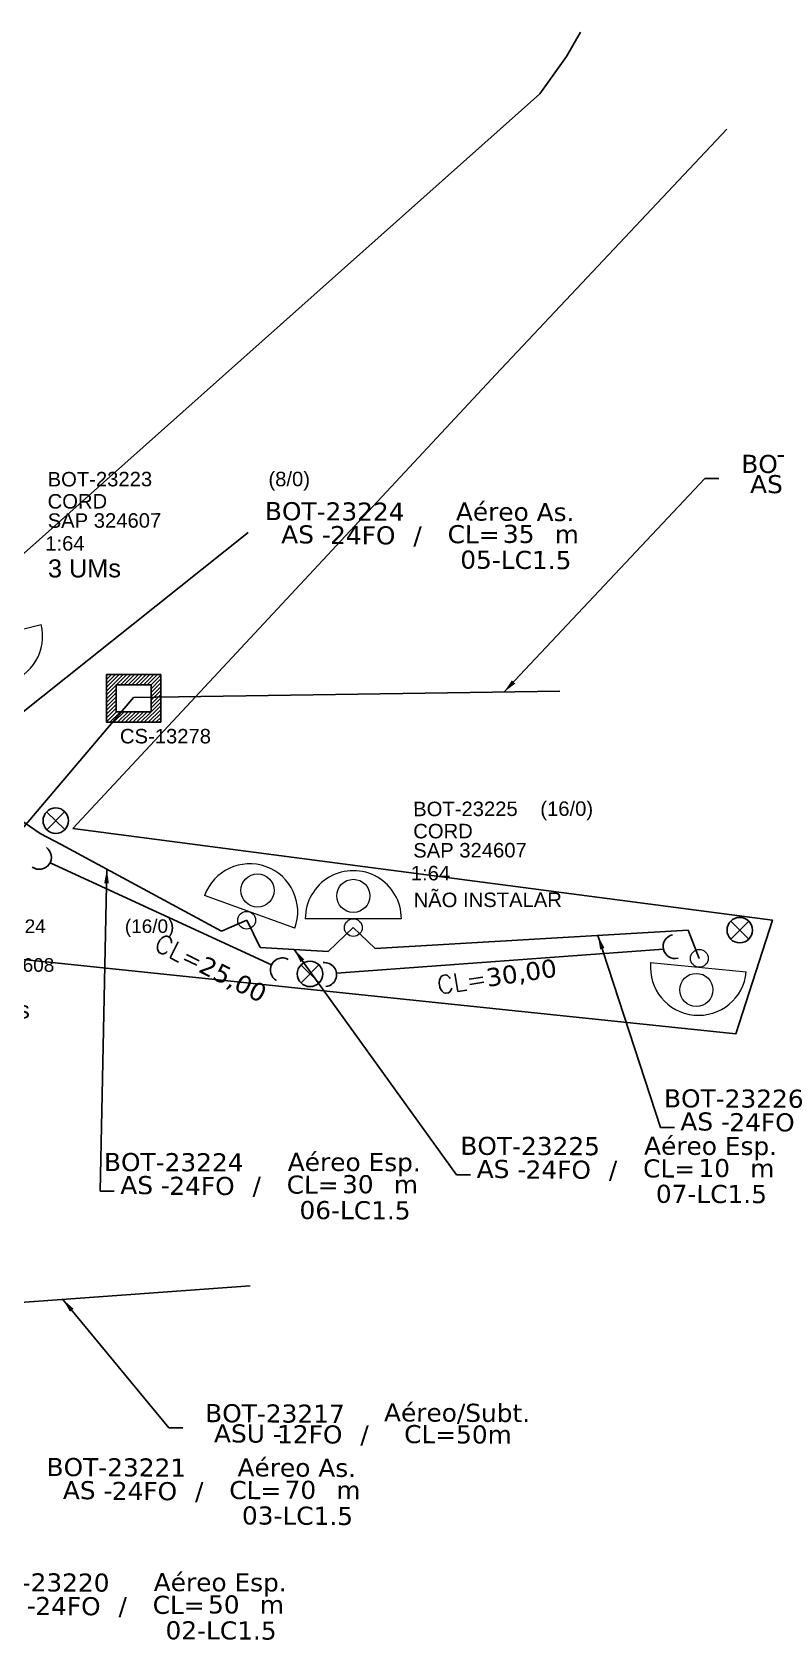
# Model space of a CAD drawing. Extents: x -89 to 749, y 35 to 1299.
# Drawn here: x 278.1 to 384.4, y 823.1 to 1052.9 of the extents above; entities that cross this region are included whole.
import ezdxf
from ezdxf.enums import TextEntityAlignment as Align

# ---------------------------------------------------------------- set-up
doc = ezdxf.new("R2010")
doc.units = 0
for name, color, linetype in [('10.1-Caixas Subterrâneas', 5, 'Continuous'), ('CAP a instalar', 1, 'Continuous'), ('label_cabos', 7, 'Continuous'), ('Legenda', 1, 'Continuous'), ('locais', 7, 'Continuous'), ('QUADRA', 7, 'Continuous')]:
    doc.layers.add(name, color=color, linetype=linetype)
for name, color, linetype, lineweight in [("20.0-LEGENDA DOS CDO'S", 1, 'Continuous', 0), ('20.2-CDO_POSTE', 1, 'Continuous', 5), ('20.6-CORDOALHA_SUPORTE', 7, 'Continuous', 25), ('CORDOALHA_SUPORTE', 7, 'Continuous', 25)]:
    doc.layers.add(name, color=color, linetype=linetype, lineweight=lineweight)
doc.layers.add('EXTRA', color=50, linetype='Continuous', plot=False)
doc.styles.add('ARIAL', font='arial.ttf')
doc.styles.add('DIGICADE', font='arial.ttf')
doc.styles.add('ROMANS', font='romans')
doc.styles.add('siredit', font='verdana.ttf')
doc.linetypes.add('FENCELINE1', pattern='A,0.25,-0.1,[133,ltypeshp.shx,S=0.1,R=0,X=-0.1,Y=0],-0.1,1', length=1.45)
doc.dimstyles.new('CC', dxfattribs={"dimtxt": 1, "dimasz": 2, "dimexe": 0.18, "dimexo": 0.0625, "dimgap": 0.09, "dimtad": 0, "dimdec": 0, "dimrnd": 1, "dimzin": 0, "dimdsep": 46, "dimtxsty": 'siredit', "dimblk": 'NONE', "dimcen": 0, "dimse1": 1, "dimse2": 1, "dimsd1": 1, "dimsd2": 1, "dimclrt": 7, "dimadec": 0, "dimazin": 0, "dimtfac": 1, "dimtdec": 0, "dimtofl": 0, "dimtmove": 0, "dimatfit": 3, "dimfxl": 0, "dimtolj": 1, "dimtzin": 0, "dimarcsym": 0})

# ---------------------------------------------------------------- blocks, each defined once
blk = doc.blocks.new('*U77')
at = {"color": 0}
blk.add_line((2.145, -0.582), (-2.104, -0.684), dxfattribs=at)
for centre, radius in [((-0.004, 0.376), 0.733), ((0.03, -1.026), 0.393)]:
    blk.add_circle(centre, radius, dxfattribs=at)
blk.add_arc((0.02, -0.633), 2.125, 1.37817, 181.37817, dxfattribs=at)
blk = doc.blocks.new('Inst CDOE-8 CAIXA DIST OPT CDOE 48F_8D C_SPL OPTAP')
at = {"layer": "20.0-LEGENDA DOS CDO'S", "color": 0}
for tag, p, style, flags in [('ID_ATIVIDADE', (0.12, 6.472), 'ARIAL', 3), ('FATOR', (7.921, 6.472), 'ARIAL', 1), ('QTDE', (0.235, -0.97), 'DIGICADE', 3)]:
    blk.add_attdef(tag, p, '', height=0.8, rotation=0.11799, dxfattribs=dict(at, style=style, flags=flags))
at = {"layer": "20.0-LEGENDA DOS CDO'S", "color": 0, "style": 'ARIAL'}
for tag, p, height in [('FID', (0.12, 5.248), 0.8), ('FIBRAS_UTILIZADAS', (2.379, 5.263), 0.8), ('CORDOALHA', (0.122, 4.023), 0.8), ('SAP', (0.124, 2.961), 0.8), ('1:XX', (-0.012, 1.7), 0.8), ('UMS', (0.141, 0.217), 1)]:
    blk.add_attdef(tag, p, '', height=height, rotation=0.11799, dxfattribs=at)
blk = doc.blocks.new('*X58')
at = {"color": 0, "linetype": 'Continuous'}
for p, q in [((-1.25, 0.34099), (-0.49099, 1.1)), ((-1.25, 0.517767), (-0.667767, 1.1)), ((-1.25, 0.694544), (-0.844544, 1.1)), ((-1.25, 0.87132), (-1.02132, 1.1)), ((-1.25, 1.048097), (-1.198097, 1.1)), ((-0.789214, 0.625), (-0.314214, 1.1)), ((-0.612437, 0.625), (-0.137437, 1.1)), ((-0.43566, 0.625), (0.03934, 1.1)), ((-0.258883, 0.625), (0.216117, 1.1)), ((-0.082107, 0.625), (0.392893, 1.1)), ((0.09467, 0.625), (0.56967, 1.1)), ((0.271447, 0.625), (0.746447, 1.1)), ((0.448223, 0.625), (0.923223, 1.1)), ((0.625, 0.625), (1.1, 1.1)), ((0.801777, 0.625), (1.25, 1.073223)), ((0.8035, 0.449947), (1.25, 0.896447)), ((-1.25, 0.164214), (-0.8035, 0.610714)), ((-1.25, -0.012563), (-0.8035, 0.433937)), ((-1.25, -0.18934), (-0.8035, 0.25716)), ((-1.25, -0.366117), (-0.8035, 0.080383)), ((0.8035, 0.27317), (1.25, 0.71967)), ((0.8035, 0.096393), (1.25, 0.542893)), ((0.8035, -0.080383), (1.25, 0.366117)), ((0.8035, -0.25716), (1.25, 0.18934)), ((0.8035, -0.433937), (1.25, 0.012563)), ((-1.25, -0.542893), (-0.8035, -0.096393)), ((-1.25, -0.71967), (-0.8035, -0.27317)), ((-1.25, -0.896447), (-0.8035, -0.449947)), ((-1.25, -1.073223), (-0.801777, -0.625)), ((-1.1, -1.1), (-0.625, -0.625)), ((-0.923223, -1.1), (-0.448223, -0.625)), ((-0.746447, -1.1), (-0.271447, -0.625)), ((-0.56967, -1.1), (-0.09467, -0.625)), ((-0.392893, -1.1), (0.082107, -0.625)), ((-0.216117, -1.1), (0.258883, -0.625)), ((-0.03934, -1.1), (0.43566, -0.625)), ((0.137437, -1.1), (0.612437, -0.625)), ((0.314214, -1.1), (0.789214, -0.625)), ((0.49099, -1.1), (1.25, -0.34099)), ((0.667767, -1.1), (1.25, -0.517767)), ((0.8035, -0.610714), (1.25, -0.164214)), ((0.844544, -1.1), (1.25, -0.694544)), ((1.02132, -1.1), (1.25, -0.87132)), ((1.198097, -1.1), (1.25, -1.048097))]:
    blk.add_line(p, q, dxfattribs=at)
blk = doc.blocks.new('MANHOLE_MQ')
at = {"color": 0, "linetype": 'Continuous'}
for p, q in [((0.00000623, 0.00000569), (-0.00000627, 0.00000569)), ((-0.00000627, 0.00000569), (-0.00000627, -0.00000531)), ((0.00000623, -0.00000531), (0.00000623, 0.00000569)), ((-0.00000404, 0.00000331), (0.00000399, 0.00000331)), ((-0.00000404, -0.00000294), (-0.00000404, 0.00000331)), ((0.00000399, 0.00000331), (0.00000399, -0.00000294)), ((0.00000399, -0.00000294), (-0.00000404, -0.00000294)), ((0.00000399, -0.00000294), (0.00000399, -0.00000294)), ((-0.00000627, -0.00000531), (0.00000623, -0.00000531))]:
    blk.add_line(p, q, dxfattribs=at)
at = {"color": 0, "linetype": 'Continuous', "xscale": 5e-06, "yscale": 5e-06, "zscale": 1e-05}
blk.add_blockref('*X58', (-0.00000002, 0.00000019), dxfattribs=at)
blk = doc.blocks.new('Inst CDOE-16 CAIXA DIST OPT CDOE 48F_16D C_SPL_2_1_8')
at = {"layer": "20.0-LEGENDA DOS CDO'S", "color": 0}
for tag, p, style, flags in [('ID_ATIVIDADE', (0.12, 6.472), 'ARIAL', 3), ('FATOR', (7.921, 6.472), 'ARIAL', 1), ('QTDE', (0.097, -1.17), 'DIGICADE', 3)]:
    blk.add_attdef(tag, p, '', height=0.8, rotation=0.11799, dxfattribs=dict(at, style=style, flags=flags))
at = {"layer": "20.0-LEGENDA DOS CDO'S", "color": 0, "style": 'ARIAL'}
for tag, p, height in [('FID', (0.12, 5.248), 0.8), ('CORDOALHA', (0.122, 4.023), 0.8), ('SAP', (0.124, 2.961), 0.8), ('1:XX', (-0.012, 1.7), 0.8), ('UMS', (0.141, 0.217), 1)]:
    blk.add_attdef(tag, p, '', height=height, rotation=0.11799, dxfattribs=at)
blk.add_attdef('FIBRAS_UTILIZADAS', text='', height=0.8, rotation=0.11799, dxfattribs=at).set_placement((8.079, 5.263), align=Align.CENTER)
blk = doc.blocks.new('Inst CORD BENZINAL 4.55MM 3F (sem recursos)')
at = {"layer": '20.6-CORDOALHA_SUPORTE', "color": 0, "lineweight": 0, "style": 'ROMANS'}
blk.add_attdef('LANCE', text='', height=1, dxfattribs=at).set_placement((-0.538, -2.215), align=Align.RIGHT)
at = {"layer": '20.6-CORDOALHA_SUPORTE', "color": 0, "style": 'siredit'}
blk.add_attdef('QTDE', (-0.538, -2.215), '', height=1, rotation=359.69001, dxfattribs=at)
at = {"layer": '20.6-CORDOALHA_SUPORTE', "color": 0, "lineweight": 0, "style": 'ROMANS'}
for tag, p, flags in [('FATOR', (-5.196, -4.442), 3), ('ID_ATIVIDADE', (-5.201, -6.669), 3), ('FID', (-5.201, -8.896), 1)]:
    blk.add_attdef(tag, p, '', height=1, dxfattribs=dict(at, flags=flags))
blk = doc.blocks.new('LEGENDA DOS CABOS')
at = {"layer": 'EXTRA', "color": 0, "style": 'siredit'}
for tag, p in [('ID', (4.601, 0.974)), ('XX', (9.03, 0.974))]:
    blk.add_attdef(tag, text='', height=0.48, rotation=359.69001, dxfattribs=at).set_placement(p, align=Align.MIDDLE_CENTER)
at = {"layer": 'Legenda', "color": 0, "style": 'siredit'}
for tag, p in [('TIPO_CABO', (1.314, -0.005)), ('CABO', (4.686, -0.052)), ('/', (6.809, -0.052)), ('METROS', (10.034, -0.052))]:
    blk.add_attdef(tag, text='', height=0.8, rotation=359.69001, dxfattribs=at).set_placement(p, align=Align.MIDDLE_CENTER)
blk = doc.blocks.new('_None')
blk = doc.blocks.new('CDOE_CT_POSTE')
at = {"layer": "20.0-LEGENDA DOS CDO'S", "color": 0, "style": 'ARIAL'}
for tag, p in [('CDO_N', (0.12, 5.248)), ('CORDOALHA', (0.122, 4.023)), ('SAP', (0.124, 2.961)), ('1:XX', (0.139, 1.231)), ('UMS', (0.141, 0.217))]:
    blk.add_attdef(tag, p, '', height=0.68, rotation=0.11799, dxfattribs=at)
blk.add_attdef('FIBRAS_UTILIZADAS', text='', height=0.68, rotation=0.11799, dxfattribs=at).set_placement((7.829, 5.263), align=Align.CENTER)
blk = doc.blocks.new('Inst CB ESP CFOA-SM-AS-80-TS-24')
at = {"layer": 'label_cabos', "color": 0, "style": 'siredit'}
for tag, flags, p in [('ID_ATIVIDADE', 3, (1.314, 2.672)), ('FATOR', 1, (11.56, 2.551))]:
    blk.add_attdef(tag, text='', height=1, rotation=359.69001, dxfattribs=dict(at, flags=flags)).set_placement(p, align=Align.MIDDLE_CENTER)
for tag, p in [('DESTINO_CABO', (3.131, 1.262)), ('TIPO_CABO', (13.108, 1.245)), ('TIPO_CABO', (1.762, -0.005)), ('CABO', (4.686, -0.052)), ('/', (7.714, -0.052)), ('LANCE', (10.809, 0.002)), ('UND', (15.964, 0.002)), ('FID', (13.148, -1.414))]:
    blk.add_attdef(tag, text='', height=1, rotation=359.69001, dxfattribs=at).set_placement(p, align=Align.MIDDLE_CENTER)
blk.add_attdef('QTDE', (12.429, -0.475), '', height=1, rotation=359.69001, dxfattribs=at)
blk = doc.blocks.new('Inst CB AS CFOA-SM-AS-80-TS-24')
at = {"layer": 'label_cabos', "color": 0, "style": 'siredit'}
for tag, flags, p in [('ID_ATIVIDADE', 3, (1.314, 2.672)), ('FATOR', 1, (11.56, 2.551))]:
    blk.add_attdef(tag, text='', height=1, rotation=359.69001, dxfattribs=dict(at, flags=flags)).set_placement(p, align=Align.MIDDLE_CENTER)
for tag, p in [('DESTINO_CABO', (3.131, 1.262)), ('TIPO_CABO', (13.108, 1.245)), ('TIPO_CABO', (1.762, -0.005)), ('CABO', (4.686, -0.052)), ('/', (7.714, -0.052)), ('LANCE', (10.809, 0.002)), ('UND', (15.964, 0.002)), ('FID', (13.148, -1.414))]:
    blk.add_attdef(tag, text='', height=1, rotation=359.69001, dxfattribs=at).set_placement(p, align=Align.MIDDLE_CENTER)
blk.add_attdef('QTDE', (12.429, -0.475), '', height=1, rotation=359.69001, dxfattribs=at)

msp = doc.modelspace()

# ---------------------------------------------------------------- linework, layer by layer
at = {"layer": 'CAP a instalar', "color": 7, "linetype": 'FENCELINE1', "ltscale": 3}
for points in [[(241.68, 964.21), (279.3, 938.43), (282.27, 936.83)], [(282.27, 936.83), (305.22, 924.46)], [(308.8, 926.02), (305.22, 924.46)], [(308.8, 926.02), (310.74, 922.13)], [(324.03, 924.97), (320.43, 921.57)], [(324.03, 924.97), (327.18, 921.97)], [(327.18, 921.97), (371.87, 924.61)], [(373.47, 920.57), (371.87, 924.61)], [(310.74, 922.13), (320.43, 921.57)]]:
    msp.add_lwpolyline(points, dxfattribs=at)
at = {"layer": 'CAP a instalar', "color": 252, "linetype": 'FENCELINE1', "ltscale": 3}
for points in [[(353.54, 958.72), (292.64, 957.82), (247.06, 904.14)], [(249.34, 893.18), (250.79, 869.54), (309.3, 873.81)]]:
    msp.add_lwpolyline(points, dxfattribs=at)
at = {"layer": 'CORDOALHA_SUPORTE'}
for points in [[(278.16, 933.62, 1), (280.18, 936.42)], [(370.43, 920.59, -1), (369.63, 923.95)], [(313.07, 917.4, -1), (314.75, 920.42)], [(320.13, 916.54, 1), (319.71, 919.96)]]:
    msp.add_lwpolyline(points, format="xyb", dxfattribs=at)
for points in [[(280.7, 934.21), (312.35, 919.63)], [(321.63, 918.47), (368.35, 921.87)]]:
    msp.add_lwpolyline(points, dxfattribs=at)
at = {"layer": 'locais', "color": 10}
for points in [[(282.82, 938.96), (280.22, 941.52)], [(282.8, 941.54), (280.24, 938.94)], [(380.55, 923.33), (377.95, 925.89)], [(380.53, 925.91), (377.97, 923.31)], [(319.15, 917.08), (316.55, 919.63)], [(319.13, 919.65), (316.57, 917.06)]]:
    msp.add_lwpolyline(points, dxfattribs=at)
for centre in [(281.52, 940.24), (379.25, 924.61), (317.85, 918.35)]:
    msp.add_circle(centre, 1.82, dxfattribs=at)
at = {"layer": 'QUADRA', "color": 4}
for points in [[(216.85, 844.42), (222.05, 894.03), (231.31, 957.07), (233.5, 968.77), (277, 978.47), (350.68, 1044.08), (354.5, 1049.39), (356.48, 1052.88)], [(216.85, 844.42), (222.05, 894.03), (231.31, 957.07), (233.5, 968.77), (277, 978.47), (350.68, 1044.08), (354.5, 1049.39), (356.48, 1052.88)], [(377.41, 1039.01), (344.38, 1004), (321.62, 979.56), (283.95, 939.14)], [(377.41, 1039.01), (344.38, 1004), (321.62, 979.56), (283.95, 939.14)], [(283.95, 939.14), (383.91, 926.05), (378.69, 909.8), (266.76, 921.47)]]:
    msp.add_lwpolyline(points, dxfattribs=at)

# ---------------------------------------------------------------- block references
at = {"layer": '10.1-Caixas Subterrâneas', "color": 30, "xscale": 619861.8998124688, "yscale": 619861.899812469, "zscale": 619861.899812469, "rotation": 180.0000000000624}
msp.add_blockref('MANHOLE_MQ', (292.64, 957.82), dxfattribs=at)
at = {"layer": "20.0-LEGENDA DOS CDO'S", "color": 7, "lineweight": 0}
ref = msp.add_blockref('Inst CDOE-8 CAIXA DIST OPT CDOE 48F_8D C_SPL OPTAP', (280.05, 974.42), dxfattribs=dict(at, xscale=2.584473729328165, yscale=2.584473729328165, zscale=2.584473729328165))
ref.add_attrib('FID', 'BOT-23223', (280.36, 987.98), dxfattribs={"color": 0, "height": 2.068, "rotation": 0.118, "style": 'ARIAL'})
ref.add_attrib('CORDOALHA', 'CORD', (280.36, 984.82), dxfattribs={"color": 0, "height": 2.068, "rotation": 0.118, "style": 'ARIAL'})
ref.add_attrib('SAP', 'SAP 324607', (280.37, 982.07), dxfattribs={"color": 0, "height": 2.068, "rotation": 0.118, "style": 'ARIAL'})
ref.add_attrib('1:XX', '1:64', (280.02, 978.81), dxfattribs={"color": 0, "height": 2.068, "rotation": 0.118, "style": 'ARIAL'})
ref.add_attrib('UMS', '3 UMs', (280.41, 974.98), dxfattribs={"color": 0, "height": 2.584, "rotation": 0.118, "style": 'ARIAL'})
ref.add_attrib('FIBRAS_UTILIZADAS', '(8/0)', dxfattribs={"color": 0, "height": 2.068, "rotation": 0.118, "style": 'ARIAL'}).set_placement((314.88, 988.02), align=Align.CENTER)
at = {"layer": "20.0-LEGENDA DOS CDO'S", "color": 252}
ref = msp.add_blockref('CDOE_CT_POSTE', (332.28, 927.31), dxfattribs=dict(at, xscale=2.584473729328165, yscale=2.584473729328165, zscale=2.584473729328165))
ref.add_attrib('CDO_N', 'BOT-23225', (332.59, 940.88), dxfattribs={"color": 0, "height": 2.068, "rotation": 0.118, "style": 'ARIAL'})
ref.add_attrib('CORDOALHA', 'CORD', (332.6, 937.71), dxfattribs={"color": 0, "height": 2.068, "rotation": 0.118, "style": 'ARIAL'})
ref.add_attrib('SAP', 'SAP 324607', (332.6, 934.97), dxfattribs={"color": 0, "height": 2.068, "rotation": 0.118, "style": 'ARIAL'})
ref.add_attrib('1:XX', '1:64', (332.25, 931.71), dxfattribs={"color": 0, "height": 2.068, "rotation": 0.118, "style": 'ARIAL'})
ref.add_attrib('UMS', 'NÃO INSTALAR', (332.65, 927.88), dxfattribs={"color": 0, "height": 2.0676, "rotation": 0.118, "style": 'ARIAL'})
ref.add_attrib('FIBRAS_UTILIZADAS', '     (16/0)', dxfattribs={"color": 0, "height": 2.0676, "rotation": 0.118, "style": 'ARIAL'}).set_placement((352.52, 940.92), align=Align.CENTER)
at = {"layer": "20.0-LEGENDA DOS CDO'S", "color": 7, "lineweight": 0}
ref = msp.add_blockref('Inst CDOE-16 CAIXA DIST OPT CDOE 48F_16D C_SPL_2_1_8', (265.81, 911.45), dxfattribs=dict(at, xscale=2.422944121246282, yscale=2.422944121246282, zscale=2.422944121245154))
ref.add_attrib('FID', 'BOT-23224', (266.1, 924.17), dxfattribs={"color": 0, "height": 1.938, "rotation": 0.118, "style": 'ARIAL'})
ref.add_attrib('CORDOALHA', 'CORD', (266.11, 921.2), dxfattribs={"color": 0, "height": 1.938, "rotation": 0.118, "style": 'ARIAL'})
ref.add_attrib('SAP', 'SAP 324608', (266.11, 918.63), dxfattribs={"color": 0, "height": 1.938, "rotation": 0.118, "style": 'ARIAL'})
ref.add_attrib('1:XX', '1:64', (265.78, 915.57), dxfattribs={"color": 0, "height": 1.938, "rotation": 0.118, "style": 'ARIAL'})
ref.add_attrib('UMS', '15 UMs', (266.15, 911.98), dxfattribs={"color": 0, "height": 2.423, "rotation": 0.118, "style": 'ARIAL'})
ref.add_attrib('FIBRAS_UTILIZADAS', '(16/0)', dxfattribs={"color": 0, "height": 1.938, "rotation": 0.118, "style": 'ARIAL'}).set_placement((298.47, 924.21), align=Align.RIGHT)
at = {"layer": '20.2-CDO_POSTE', "color": 7}
for p, xscale, yscale, zscale, rotation in [((273.3, 964.6), 3.230592161660273, 3.230592161660279, 3.230592161660206, 193.0188979720147), ((309.91, 929.14), 3.230592161660274, 3.23059216166028, 3.230592161660205, 338.6720607772158), ((373.17, 917.27), 3.230592161660273, 3.23059216166028, 3.230592161660206, 173.1168751372142)]:
    msp.add_blockref('*U77', p, dxfattribs=dict(at, xscale=xscale, yscale=yscale, zscale=zscale, rotation=rotation))
at = {"layer": '20.2-CDO_POSTE', "color": 252, "xscale": 3.230592161660274, "yscale": 3.23059216166028, "zscale": 3.230592161660205, "rotation": 358.5623877969351}
msp.add_blockref('*U77', (324.02, 928.28), dxfattribs=at)
at = {"layer": '20.6-CORDOALHA_SUPORTE', "color": 0, "lineweight": 0, "xscale": 2.584473729328165, "yscale": 2.584473729328165, "zscale": 2.584473729328165}
for p, rotation, values in [((305.53, 923.23), 333.6213545360578, {'QTDE': '25,00', 'LANCE': 'CL='}), ((343.73, 922.37), 8.713105665059775, {'QTDE': '30,00', 'LANCE': 'CL='})]:
    msp.add_blockref('Inst CORD BENZINAL 4.55MM 3F (sem recursos)', p, dxfattribs=dict(at, rotation=rotation)).add_auto_attribs(values)
at = {"layer": 'label_cabos', "color": 0, "lineweight": 0}
ref = msp.add_blockref('LEGENDA DOS CABOS', (378.49, 986.96), dxfattribs=dict(at, xscale=2.584473729328165, yscale=2.584473729328165, zscale=2.584473729328165))
ref.add_attrib('ID', 'BOT-23218', dxfattribs={"color": 0, "height": 2.584, "rotation": 359.69, "style": 'siredit'}).set_placement((389.44, 991.17), align=Align.MIDDLE_CENTER)
ref.add_attrib('CABO', '12FO', dxfattribs={"color": 0, "height": 2.584, "rotation": 359.69, "style": 'siredit'}).set_placement((394.41, 988.19), align=Align.MIDDLE_CENTER)
ref.add_attrib('METROS', 'CL=100m', dxfattribs={"color": 0, "height": 2.584, "rotation": 359.69, "style": 'siredit'}).set_placement((415.59, 988.19), align=Align.MIDDLE_CENTER)
ref.add_attrib('XX', 'Aéreo/Subt.', dxfattribs={"color": 0, "height": 2.5845, "rotation": 359.69, "style": 'siredit'}).set_placement((415.46, 991.29), align=Align.MIDDLE_CENTER)
ref.add_attrib('/', '/', dxfattribs={"color": 0, "height": 2.58, "rotation": 359.69, "style": 'siredit'}).set_placement((402.24, 988.19), align=Align.MIDDLE_CENTER)
ref.add_attrib('TIPO_CABO', 'ASU -', dxfattribs={"color": 0, "height": 2.584, "rotation": 359.69, "style": 'siredit'}).set_placement((385.57, 988.31), align=Align.MIDDLE_CENTER)
at = {"layer": 'label_cabos'}
ref = msp.add_blockref('Inst CB AS CFOA-SM-AS-80-TS-24', (313.28, 981.15), dxfattribs=dict(at, xscale=2.584473729328165, yscale=2.584473729328165, zscale=2.584473729328165))
ref.add_attrib('DESTINO_CABO', 'BOT-23224', dxfattribs={"color": 0, "height": 2.584, "rotation": 359.69, "style": 'siredit'}).set_placement((321.38, 984.42), align=Align.MIDDLE_CENTER)
ref.add_attrib('TIPO_CABO', 'Aéreo As.', dxfattribs={"color": 0, "height": 2.584, "rotation": 359.69, "style": 'siredit'}).set_placement((347.16, 984.37), align=Align.MIDDLE_CENTER)
ref.add_attrib('CABO', '24FO', dxfattribs={"color": 0, "height": 2.584, "rotation": 359.69, "style": 'siredit'}).set_placement((325.39, 981.02), align=Align.MIDDLE_CENTER)
ref.add_attrib('/', '/', dxfattribs={"color": 0, "height": 2.58, "rotation": 359.69, "style": 'siredit'}).set_placement((333.22, 981.02), align=Align.MIDDLE_CENTER)
ref.add_attrib('TIPO_CABO', 'AS - ', dxfattribs={"color": 0, "height": 2.584, "rotation": 359.69, "style": 'siredit'}).set_placement((317.84, 981.14), align=Align.MIDDLE_CENTER)
ref.add_attrib('FID', '05-LC1.5', dxfattribs={"color": 0, "height": 2.584, "rotation": 359.69, "style": 'siredit'}).set_placement((347.26, 977.5), align=Align.MIDDLE_CENTER)
ref.add_attrib('LANCE', 'CL=', dxfattribs={"color": 0, "height": 2.584, "rotation": 359.69, "style": 'siredit'}).set_placement((341.22, 981.16), align=Align.MIDDLE_CENTER)
ref.add_attrib('QTDE', '35', (345.41, 979.93), dxfattribs={"color": 0, "height": 2.584, "rotation": 359.69, "style": 'siredit'})
ref.add_attrib('UND', 'm', dxfattribs={"color": 0, "height": 2.58, "rotation": 359.69, "style": 'siredit'}).set_placement((354.54, 981.16), align=Align.MIDDLE_CENTER)
ref = msp.add_blockref('Inst CB ESP CFOA-SM-AS-80-TS-24', (370.32, 897.27), dxfattribs=dict(at, xscale=2.584473729328164, yscale=2.584473729328165, zscale=2.584473729328165, rotation=0.1315642866257039))
ref.add_attrib('DESTINO_CABO', 'BOT-23226', dxfattribs={"color": 0, "height": 2.584, "rotation": 359.8216, "style": 'siredit'}).set_placement((378.4, 900.55), align=Align.MIDDLE_CENTER)
ref.add_attrib('TIPO_CABO', 'Aéreo Esp.', dxfattribs={"color": 0, "height": 2.584, "rotation": 359.8216, "style": 'siredit'}).set_placement((404.19, 900.56), align=Align.MIDDLE_CENTER)
ref.add_attrib('CABO', '24FO', dxfattribs={"color": 0, "height": 2.584, "rotation": 359.8216, "style": 'siredit'}).set_placement((382.43, 897.16), align=Align.MIDDLE_CENTER)
ref.add_attrib('/', '/', dxfattribs={"color": 0, "height": 2.58, "rotation": 359.8216, "style": 'siredit'}).set_placement((390.26, 897.18), align=Align.MIDDLE_CENTER)
ref.add_attrib('TIPO_CABO', 'AS - ', dxfattribs={"color": 0, "height": 2.584, "rotation": 359.8216, "style": 'siredit'}).set_placement((374.87, 897.27), align=Align.MIDDLE_CENTER)
ref.add_attrib('FID', '08-LC1.5', dxfattribs={"color": 0, "height": 2.584, "rotation": 359.8216, "style": 'siredit'}).set_placement((404.31, 893.69), align=Align.MIDDLE_CENTER)
ref.add_attrib('LANCE', 'CL=', dxfattribs={"color": 0, "height": 2.584, "rotation": 359.8216, "style": 'siredit'}).set_placement((398.25, 897.34), align=Align.MIDDLE_CENTER)
ref.add_attrib('QTDE', '40', (402.44, 896.12), dxfattribs={"color": 0, "height": 2.584, "rotation": 359.8216, "style": 'siredit'})
ref.add_attrib('UND', 'm', dxfattribs={"color": 0, "height": 2.58, "rotation": 359.8216, "style": 'siredit'}).set_placement((411.58, 897.37), align=Align.MIDDLE_CENTER)
ref = msp.add_blockref('Inst CB ESP CFOA-SM-AS-80-TS-24', (341.21, 890.49), dxfattribs=dict(at, xscale=2.584473729328164, yscale=2.584473729328165, zscale=2.584473729328165, rotation=0.1315642866257039))
ref.add_attrib('DESTINO_CABO', 'BOT-23225', dxfattribs={"color": 0, "height": 2.584, "rotation": 359.8216, "style": 'siredit'}).set_placement((349.3, 893.77), align=Align.MIDDLE_CENTER)
ref.add_attrib('TIPO_CABO', 'Aéreo Esp.', dxfattribs={"color": 0, "height": 2.584, "rotation": 359.8216, "style": 'siredit'}).set_placement((375.08, 893.79), align=Align.MIDDLE_CENTER)
ref.add_attrib('CABO', '24FO', dxfattribs={"color": 0, "height": 2.584, "rotation": 359.8216, "style": 'siredit'}).set_placement((353.32, 890.39), align=Align.MIDDLE_CENTER)
ref.add_attrib('/', '/', dxfattribs={"color": 0, "height": 2.58, "rotation": 359.8216, "style": 'siredit'}).set_placement((361.15, 890.4), align=Align.MIDDLE_CENTER)
ref.add_attrib('TIPO_CABO', 'AS - ', dxfattribs={"color": 0, "height": 2.584, "rotation": 359.8216, "style": 'siredit'}).set_placement((345.77, 890.49), align=Align.MIDDLE_CENTER)
ref.add_attrib('FID', '07-LC1.5', dxfattribs={"color": 0, "height": 2.584, "rotation": 359.8216, "style": 'siredit'}).set_placement((375.2, 886.92), align=Align.MIDDLE_CENTER)
ref.add_attrib('LANCE', 'CL=', dxfattribs={"color": 0, "height": 2.584, "rotation": 359.8216, "style": 'siredit'}).set_placement((369.15, 890.56), align=Align.MIDDLE_CENTER)
ref.add_attrib('QTDE', '10', (373.34, 889.34), dxfattribs={"color": 0, "height": 2.584, "rotation": 359.8216, "style": 'siredit'})
ref.add_attrib('UND', 'm', dxfattribs={"color": 0, "height": 2.58, "rotation": 359.8216, "style": 'siredit'}).set_placement((382.47, 890.59), align=Align.MIDDLE_CENTER)
ref = msp.add_blockref('Inst CB ESP CFOA-SM-AS-80-TS-24', (290.29, 888.18), dxfattribs=dict(at, xscale=2.584473729328164, yscale=2.584473729328165, zscale=2.584473729328165, rotation=0.1315642866257039))
ref.add_attrib('DESTINO_CABO', 'BOT-23224', dxfattribs={"color": 0, "height": 2.584, "rotation": 359.8216, "style": 'siredit'}).set_placement((298.38, 891.46), align=Align.MIDDLE_CENTER)
ref.add_attrib('TIPO_CABO', 'Aéreo Esp.', dxfattribs={"color": 0, "height": 2.584, "rotation": 359.8216, "style": 'siredit'}).set_placement((324.17, 891.48), align=Align.MIDDLE_CENTER)
ref.add_attrib('CABO', '24FO', dxfattribs={"color": 0, "height": 2.584, "rotation": 359.8216, "style": 'siredit'}).set_placement((302.41, 888.07), align=Align.MIDDLE_CENTER)
ref.add_attrib('/', '/', dxfattribs={"color": 0, "height": 2.58, "rotation": 359.8216, "style": 'siredit'}).set_placement((310.23, 888.09), align=Align.MIDDLE_CENTER)
ref.add_attrib('TIPO_CABO', 'AS - ', dxfattribs={"color": 0, "height": 2.584, "rotation": 359.8216, "style": 'siredit'}).set_placement((294.85, 888.18), align=Align.MIDDLE_CENTER)
ref.add_attrib('FID', '06-LC1.5', dxfattribs={"color": 0, "height": 2.584, "rotation": 359.8216, "style": 'siredit'}).set_placement((324.28, 884.6), align=Align.MIDDLE_CENTER)
ref.add_attrib('LANCE', 'CL=', dxfattribs={"color": 0, "height": 2.584, "rotation": 359.8216, "style": 'siredit'}).set_placement((318.23, 888.25), align=Align.MIDDLE_CENTER)
ref.add_attrib('QTDE', '30', (322.42, 887.03), dxfattribs={"color": 0, "height": 2.584, "rotation": 359.8216, "style": 'siredit'})
ref.add_attrib('UND', 'm', dxfattribs={"color": 0, "height": 2.58, "rotation": 359.8216, "style": 'siredit'}).set_placement((331.55, 888.28), align=Align.MIDDLE_CENTER)
at = {"layer": 'label_cabos', "color": 0, "lineweight": 0}
ref = msp.add_blockref('LEGENDA DOS CABOS', (301.88, 851.35), dxfattribs=dict(at, xscale=2.584473729328165, yscale=2.584473729328165, zscale=2.584473729328165))
ref.add_attrib('ID', 'BOT-23217', dxfattribs={"color": 0, "height": 2.584, "rotation": 359.69, "style": 'siredit'}).set_placement((312.84, 855.56), align=Align.MIDDLE_CENTER)
ref.add_attrib('CABO', '12FO', dxfattribs={"color": 0, "height": 2.584, "rotation": 359.69, "style": 'siredit'}).set_placement((317.81, 852.58), align=Align.MIDDLE_CENTER)
ref.add_attrib('METROS', 'CL=50m', dxfattribs={"color": 0, "height": 2.584, "rotation": 359.69, "style": 'siredit'}).set_placement((338.99, 852.58), align=Align.MIDDLE_CENTER)
ref.add_attrib('XX', 'Aéreo/Subt.', dxfattribs={"color": 0, "height": 2.5845, "rotation": 359.69, "style": 'siredit'}).set_placement((338.86, 855.67), align=Align.MIDDLE_CENTER)
ref.add_attrib('/', '/', dxfattribs={"color": 0, "height": 2.58, "rotation": 359.69, "style": 'siredit'}).set_placement((325.64, 852.58), align=Align.MIDDLE_CENTER)
ref.add_attrib('TIPO_CABO', 'ASU -', dxfattribs={"color": 0, "height": 2.584, "rotation": 359.69, "style": 'siredit'}).set_placement((308.97, 852.7), align=Align.MIDDLE_CENTER)
at = {"layer": 'label_cabos'}
ref = msp.add_blockref('Inst CB AS CFOA-SM-AS-80-TS-24', (282.08, 844.61), dxfattribs=dict(at, xscale=2.584473729328165, yscale=2.584473729328165, zscale=2.584473729328165))
ref.add_attrib('DESTINO_CABO', 'BOT-23221', dxfattribs={"color": 0, "height": 2.584, "rotation": 359.69, "style": 'siredit'}).set_placement((290.18, 847.87), align=Align.MIDDLE_CENTER)
ref.add_attrib('TIPO_CABO', 'Aéreo As.', dxfattribs={"color": 0, "height": 2.584, "rotation": 359.69, "style": 'siredit'}).set_placement((315.96, 847.83), align=Align.MIDDLE_CENTER)
ref.add_attrib('CABO', '24FO', dxfattribs={"color": 0, "height": 2.584, "rotation": 359.69, "style": 'siredit'}).set_placement((294.19, 844.48), align=Align.MIDDLE_CENTER)
ref.add_attrib('/', '/', dxfattribs={"color": 0, "height": 2.58, "rotation": 359.69, "style": 'siredit'}).set_placement((302.02, 844.48), align=Align.MIDDLE_CENTER)
ref.add_attrib('TIPO_CABO', 'AS - ', dxfattribs={"color": 0, "height": 2.584, "rotation": 359.69, "style": 'siredit'}).set_placement((286.64, 844.6), align=Align.MIDDLE_CENTER)
ref.add_attrib('FID', '03-LC1.5', dxfattribs={"color": 0, "height": 2.584, "rotation": 359.69, "style": 'siredit'}).set_placement((316.06, 840.96), align=Align.MIDDLE_CENTER)
ref.add_attrib('LANCE', 'CL=', dxfattribs={"color": 0, "height": 2.584, "rotation": 359.69, "style": 'siredit'}).set_placement((310.02, 844.61), align=Align.MIDDLE_CENTER)
ref.add_attrib('QTDE', '70', (314.21, 843.38), dxfattribs={"color": 0, "height": 2.584, "rotation": 359.69, "style": 'siredit'})
ref.add_attrib('UND', 'm', dxfattribs={"color": 0, "height": 2.58, "rotation": 359.69, "style": 'siredit'}).set_placement((323.34, 844.61), align=Align.MIDDLE_CENTER)
ref = msp.add_blockref('Inst CB ESP CFOA-SM-AS-80-TS-24', (271.15, 828.15), dxfattribs=dict(at, xscale=2.584473729328164, yscale=2.584473729328165, zscale=2.584473729328165, rotation=0.1315642866257039))
ref.add_attrib('DESTINO_CABO', 'BOT-23220', dxfattribs={"color": 0, "height": 2.584, "rotation": 359.8216, "style": 'siredit'}).set_placement((279.23, 831.43), align=Align.MIDDLE_CENTER)
ref.add_attrib('TIPO_CABO', 'Aéreo Esp.', dxfattribs={"color": 0, "height": 2.584, "rotation": 359.8216, "style": 'siredit'}).set_placement((305.02, 831.45), align=Align.MIDDLE_CENTER)
ref.add_attrib('CABO', '24FO', dxfattribs={"color": 0, "height": 2.584, "rotation": 359.8216, "style": 'siredit'}).set_placement((283.26, 828.04), align=Align.MIDDLE_CENTER)
ref.add_attrib('/', '/', dxfattribs={"color": 0, "height": 2.58, "rotation": 359.8216, "style": 'siredit'}).set_placement((291.09, 828.06), align=Align.MIDDLE_CENTER)
ref.add_attrib('TIPO_CABO', 'AS - ', dxfattribs={"color": 0, "height": 2.584, "rotation": 359.8216, "style": 'siredit'}).set_placement((275.7, 828.15), align=Align.MIDDLE_CENTER)
ref.add_attrib('FID', '02-LC1.5', dxfattribs={"color": 0, "height": 2.584, "rotation": 359.8216, "style": 'siredit'}).set_placement((305.14, 824.57), align=Align.MIDDLE_CENTER)
ref.add_attrib('LANCE', 'CL=', dxfattribs={"color": 0, "height": 2.584, "rotation": 359.8216, "style": 'siredit'}).set_placement((299.08, 828.22), align=Align.MIDDLE_CENTER)
ref.add_attrib('QTDE', '50', (303.27, 827), dxfattribs={"color": 0, "height": 2.584, "rotation": 359.8216, "style": 'siredit'})
ref.add_attrib('UND', 'm', dxfattribs={"color": 0, "height": 2.58, "rotation": 359.8216, "style": 'siredit'}).set_placement((312.41, 828.25), align=Align.MIDDLE_CENTER)

# ---------------------------------------------------------------- texts
at = {"layer": '10.1-Caixas Subterrâneas', "color": 30, "style": 'ARIAL'}
msp.add_text('CS-13278', height=2.068, dxfattribs=at).set_placement((290.69, 951.28))

# ---------------------------------------------------------------- leaders
at = {"layer": 'label_cabos'}
for points in [[(345.56, 958.6), (374.28, 989.12), (376.28, 989.12)], [(266.27, 947.36), (309.01, 981.43)], [(288.82, 933.3), (287.88, 887.33), (289.88, 887.33)], [(358.99, 923.85), (367.91, 896.42), (369.91, 896.42)], [(315.59, 921.85), (338.8, 889.64), (340.8, 889.64)], [(282.53, 871.86), (297.68, 853.5), (299.68, 853.5)], [(237.28, 831.48), (284.16, 816.49)]]:
    msp.add_leader(points, dimstyle='CC', override={"dimgap": 0.09, "dimtad": 0}, dxfattribs=at)

doc.saveas('drawing.dxf')
